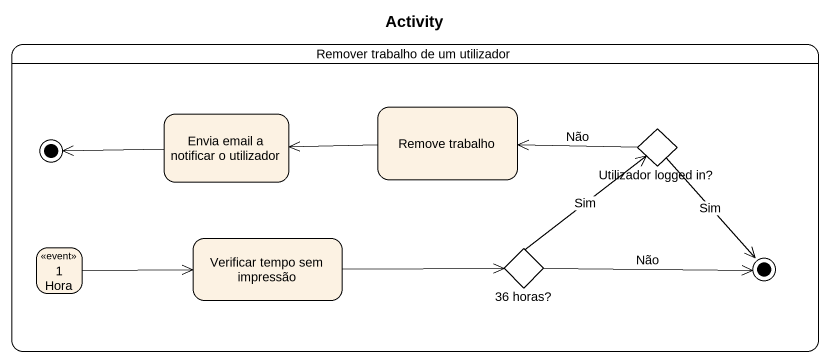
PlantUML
@startuml
title Activity
hide empty description
state "Remover trabalho de um utilizador" as Remover_trabalho_de_um {
  state final1 <<end>>
  state "Envia email a notificar o utilizador" as Envia_email_a_notificar_o
  state "Remove trabalho" as Remove_trabalho
  state "Utilizador logged in?" as Utilizador_logged_in <<choice>>
  state "1 Hora" as s1_Hora <<event>>
  state "Verificar tempo sem impressão" as Verificar_tempo_sem
  state "36 horas?" as c36_horas <<choice>>
  state final2 <<end>>
}
Envia_email_a_notificar_o -left-> final1
Remove_trabalho -left-> Envia_email_a_notificar_o
Utilizador_logged_in -left-> Remove_trabalho : Não
Utilizador_logged_in --> final2 : Sim
s1_Hora -right-> Verificar_tempo_sem
Verificar_tempo_sem -right-> c36_horas
c36_horas -up-> Utilizador_logged_in : Sim
c36_horas -right-> final2 : Não
@enduml
